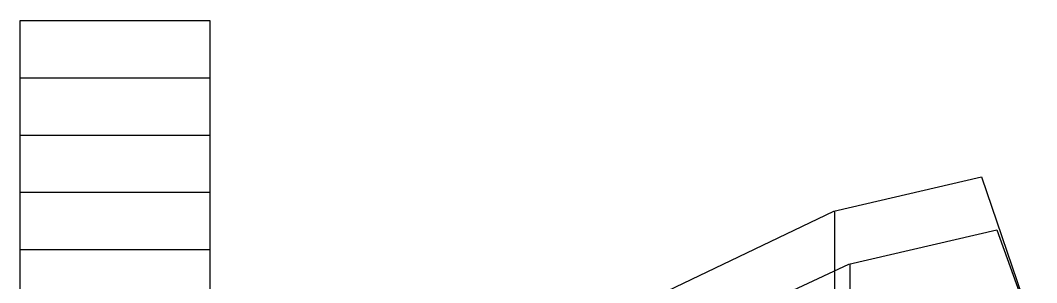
# Model space of a CAD drawing. Extents: x -839 to 1721, y -537 to 682.
# Drawn here: x 418.2 to 552.3, y -11.5 to 23 of the extents above; entities that cross this region are included whole.
import ezdxf

# ---------------------------------------------------------------- set-up
doc = ezdxf.new("R2010")
doc.units = 0

# ---------------------------------------------------------------- blocks, each defined once
blk = doc.blocks.new('GMG1016S19-CU_62')
at = {"layer": '1'}
for points in [[(418.2187, -417.3322), (418.2187, -7.1425)], [(418.2187, -7.1425), (443.2199, -7.1425)], [(443.2199, -7.1425), (443.2199, -417.3322)]]:
    blk.add_lwpolyline(points, dxfattribs=at)
at = {"layer": '6'}
blk.add_line((443.2199, -7.1425), (443.2199, -417.3322), dxfattribs=at)
blk = doc.blocks.new('GMG1016S19-CU_64')
at = {"layer": '1'}
for points in [[(418.2187, -424.8913), (418.2187, 0.4166)], [(418.2187, 0.4166), (443.2199, 0.4166)], [(443.2199, 0.4166), (443.2199, -424.8913)]]:
    blk.add_lwpolyline(points, dxfattribs=at)
at = {"layer": '6'}
blk.add_line((443.2199, 0.4166), (443.2199, -424.8913), dxfattribs=at)
blk = doc.blocks.new('GMG1016S19-CU_66')
at = {"layer": '1'}
for points in [[(418.2187, -432.4249), (418.2187, 7.9502)], [(418.2187, 7.9502), (443.2199, 7.9502)], [(443.2199, 7.9502), (443.2199, -432.4249)]]:
    blk.add_lwpolyline(points, dxfattribs=at)
at = {"layer": '6'}
blk.add_line((443.2199, 7.9502), (443.2199, -432.4249), dxfattribs=at)
blk = doc.blocks.new('GMG1016S19-CU_68')
at = {"layer": '1'}
for points in [[(418.2187, -439.9687), (418.2187, 15.4941)], [(418.2187, 15.4941), (443.2199, 15.4941)], [(443.2199, 15.4941), (443.2199, -439.9687)]]:
    blk.add_lwpolyline(points, dxfattribs=at)
at = {"layer": '6'}
blk.add_line((443.2199, 15.4941), (443.2199, -439.9687), dxfattribs=at)
blk = doc.blocks.new('GMG1016S19-CU_70')
at = {"layer": '1'}
for points in [[(418.2187, -447.5125), (418.2187, 23.0378)], [(418.2187, 23.0378), (443.2199, 23.0378)], [(443.2199, 23.0378), (443.2199, -447.5125)]]:
    blk.add_lwpolyline(points, dxfattribs=at)
at = {"layer": '6'}
blk.add_line((443.2199, 23.0378), (443.2199, -447.5125), dxfattribs=at)
blk = doc.blocks.new('GMG1016S19-SS_68')
at = {"layer": '1'}
for points in [[(441.9473, -48.9484), (527.5479, -9.0628), (547.0602, -4.5416)], [(547.0602, -4.5416), (552.3205, -19.1339)]]:
    blk.add_lwpolyline(points, dxfattribs=at)
at = {"layer": '8'}
blk.add_lwpolyline([(527.6495, -9.0247), (528.1143, -267.3223), (527.6546, -524.7894)], dxfattribs=at)
blk = doc.blocks.new('GMG1016S19-SS_70')
at = {"layer": '1'}
for points in [[(439.9484, -42.9489), (525.5489, -2.0625), (545.0612, 2.4588)], [(545.0612, 2.4588), (550.3977, -13.2614)]]:
    blk.add_lwpolyline(points, dxfattribs=at)
at = {"layer": '8'}
blk.add_lwpolyline([(525.6505, -2.0244), (526.1255, -267.3325), (525.6531, -531.7897)], dxfattribs=at)

msp = doc.modelspace()

# ---------------------------------------------------------------- block references
at = {"layer": '1'}
for name in ['GMG1016S19-CU_70', 'GMG1016S19-CU_68', 'GMG1016S19-CU_66', 'GMG1016S19-SS_70', 'GMG1016S19-CU_64', 'GMG1016S19-SS_68', 'GMG1016S19-CU_62']:
    msp.add_blockref(name, (0, 0), dxfattribs=at)

doc.saveas('drawing.dxf')
